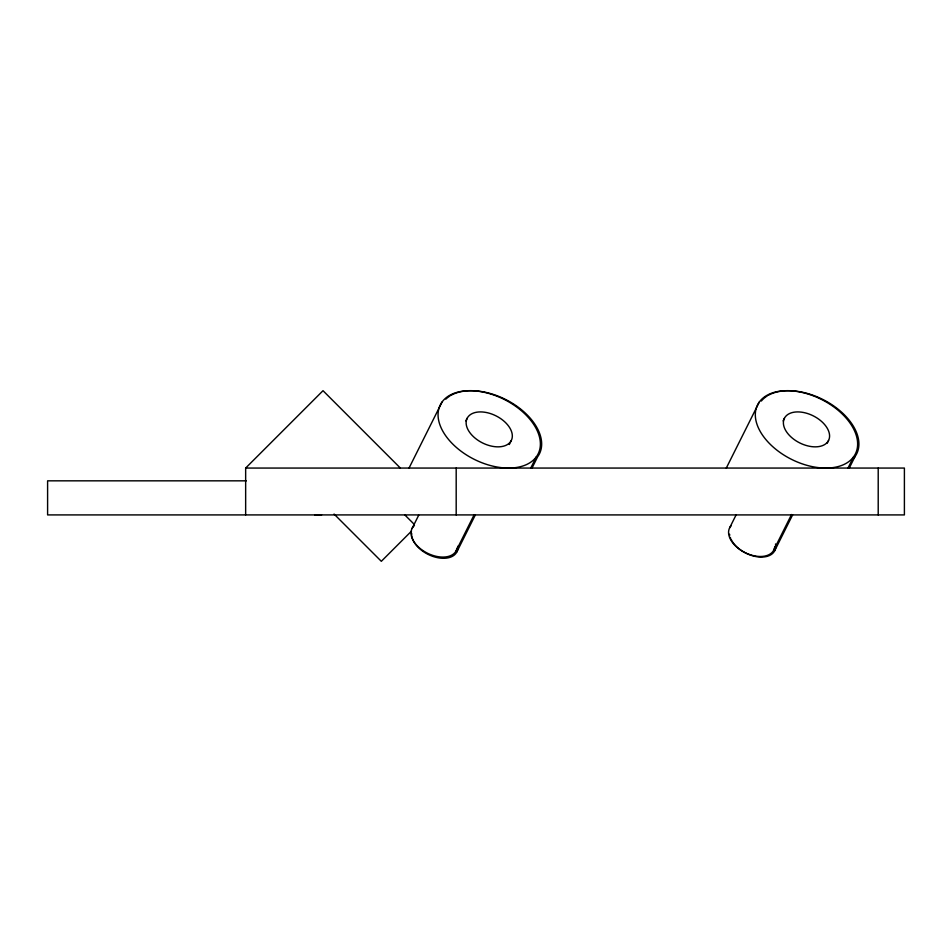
<?xml version="1.0" encoding="UTF-8"?>
<svg xmlns="http://www.w3.org/2000/svg" width="952" height="952" viewBox="0 0 952 952"><rect width="100%" height="100%" fill="white"/><g stroke="black" fill="none" stroke-linecap="round" stroke-linejoin="round"><path stroke-width="1.43" d="M409.039 468.063L442.061 402.03M412.061 528.479L418.702 515.199M465.849 420.903L467.182 418.237M456.163 550.756L474.096 514.889M509.296 444.501L511.283 440.514A24.704 15.125 26.6 0 0 484.187 412.156A24.704 15.125 26.6 0 0 472.228 435.469A24.704 15.125 26.6 0 0 511.283 440.514M456.817 551.958L475.393 514.806M530.74 468.063L536.404 456.734A54.704 33.498 26.6 0 0 482.819 392.01A54.704 33.498 26.6 0 0 448.475 439.384A54.704 33.498 26.6 0 0 536.404 456.734M532.001 468.063L537.666 456.734A54.704 33.498 26.6 0 0 517.115 406.397A54.704 33.498 26.6 0 0 451.248 395.187M726.293 468.063L759.315 402.03M729.613 527.884L736.217 514.675M783.115 420.879L784.436 418.237M773.726 550.149L791.552 514.485M827.217 443.156L828.537 440.514A24.704 15.125 26.6 0 0 801.441 412.156A24.704 15.125 26.6 0 0 789.482 435.469A24.704 15.125 26.6 0 0 828.537 440.514M774.678 550.756L792.611 514.889M847.994 468.063L853.658 456.734A54.704 33.498 26.6 0 0 800.061 392.01A54.704 33.498 26.6 0 0 765.729 439.384A54.704 33.498 26.6 0 0 853.658 456.734M849.255 468.063L854.92 456.734M245.652 514.913L245.652 468.063L323.014 390.689L400.375 468.063M411.526 531.097L381.324 561.311L334.069 514.056M245.652 468.063L904.4 468.063L904.4 514.913L47.6 514.913L47.6 480.831L246.378 480.831M321.597 514.913L314.779 514.913M404.707 514.818L414.168 524.266M878.208 468.063L878.208 514.913M456.187 468.063L456.187 514.913M768.502 395.187A54.704 33.498 26.6 0 1 835.987 407.575A54.704 33.498 26.6 0 1 853.313 458.685M761.338 401.03A54.704 33.498 26.6 0 1 767.312 395.877M445.833 399.138A54.704 33.498 26.6 0 1 450.058 395.877M457.067 548.031A24.704 15.125 26.6 0 1 426.52 552.719A24.704 15.125 26.6 0 1 414.465 525.48M774.749 546.46A24.704 15.125 26.6 0 1 745.452 552.814A24.704 15.125 26.6 0 1 731.303 525.552M775.523 543.961A24.704 15.125 26.6 0 1 758.613 556.956A24.704 15.125 26.6 0 1 731.231 539.617M730.719 538.523A24.704 15.125 26.6 0 1 730.303 537.428M729.732 535.274A24.704 15.125 26.6 0 1 729.577 534.215M457.817 546.222A24.704 15.125 26.6 0 1 437.182 557.598A24.704 15.125 26.6 0 1 411.871 536.476M411.716 535.429A24.704 15.125 26.6 0 1 411.692 533.382"/></g></svg>
